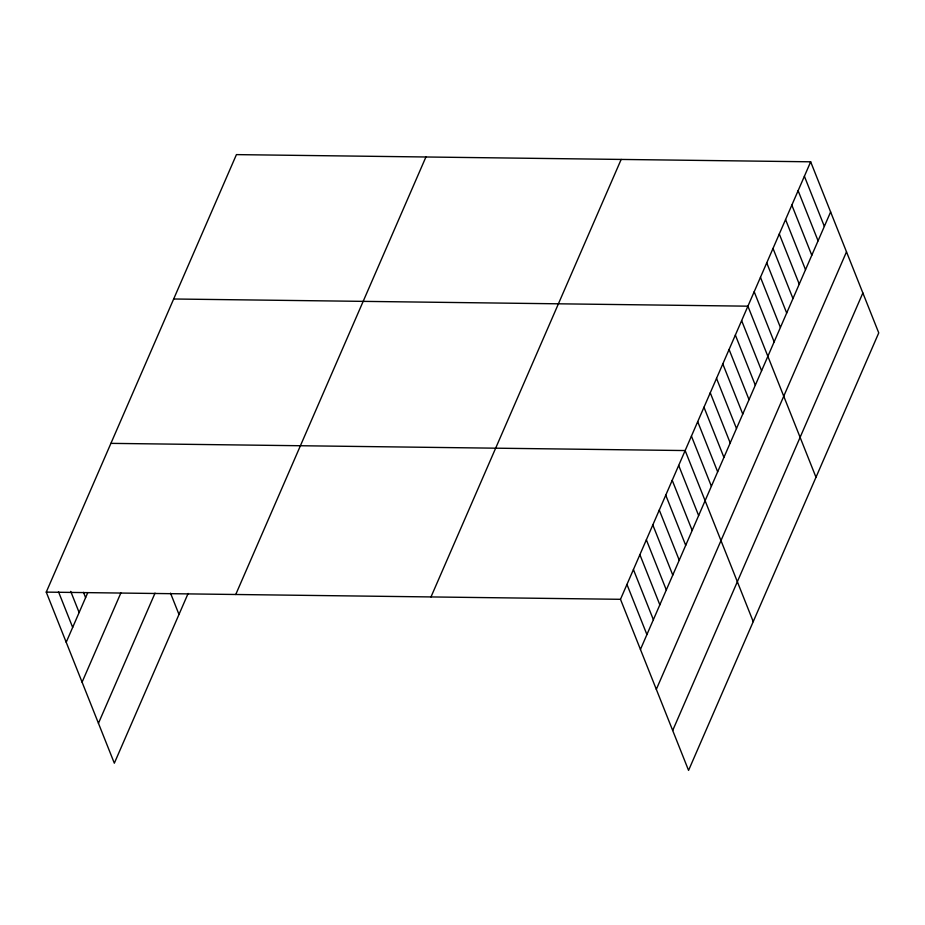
<?xml version="1.0" encoding="UTF-8"?>
<svg xmlns="http://www.w3.org/2000/svg" width="925" height="925" viewBox="0 0 925 925"><rect width="100%" height="100%" fill="white"/><g stroke="black" fill="none" stroke-linecap="round" stroke-linejoin="round"><path stroke-width="1.39" d="M188.122 593.445L114.33 763.194L46.25 592.116L236.43 154.614L810.67 161.806L878.75 332.884L688.57 770.386L620.49 599.308L810.67 161.806M66.207 642.262L87.759 592.671M82.082 682.164L120.886 592.913M98.443 723.292L155.03 593.133M235.748 594.497L425.928 156.984M430.992 596.937L621.172 159.424M640.447 649.442L830.627 211.941M656.322 689.356L846.502 251.854M672.695 730.472L862.863 292.971M173.669 298.995L747.909 306.175L815.989 477.254M110.907 443.364L685.147 450.556L753.228 621.635M46.25 592.116L620.49 599.308M804.392 176.236L824.348 226.382M798.113 190.677L818.07 240.812M791.846 205.119L811.792 255.254M785.568 219.549L805.513 269.695M779.289 233.99L799.246 284.125M773.011 248.432L792.968 298.567M766.744 262.862L786.689 313.008M760.466 277.303L780.411 327.438M754.187 291.745L774.144 341.88M741.63 320.617L761.587 370.752M735.363 335.058L755.309 385.193M729.085 349.488L749.03 399.635M722.807 363.93L742.763 414.065M716.528 378.371L736.485 428.506M710.261 392.801L730.207 442.948M703.983 407.243L723.928 457.378M697.704 421.684L717.661 471.819M691.426 436.114L711.383 486.261M678.684 465.437L698.641 515.572M672.221 480.306L692.178 530.441M665.757 495.187L685.702 545.322M659.282 510.057L679.239 560.192M652.819 524.938L672.776 575.072M646.355 539.807L666.312 589.942M639.892 554.688L659.837 604.823M633.428 569.557L653.374 619.692M626.953 584.438L646.91 634.573M170.524 593.156L178.988 614.443M83.504 592.358L85.597 597.631M70.728 591.399L79.134 612.512M58.495 591.757L72.67 627.381"/></g></svg>
